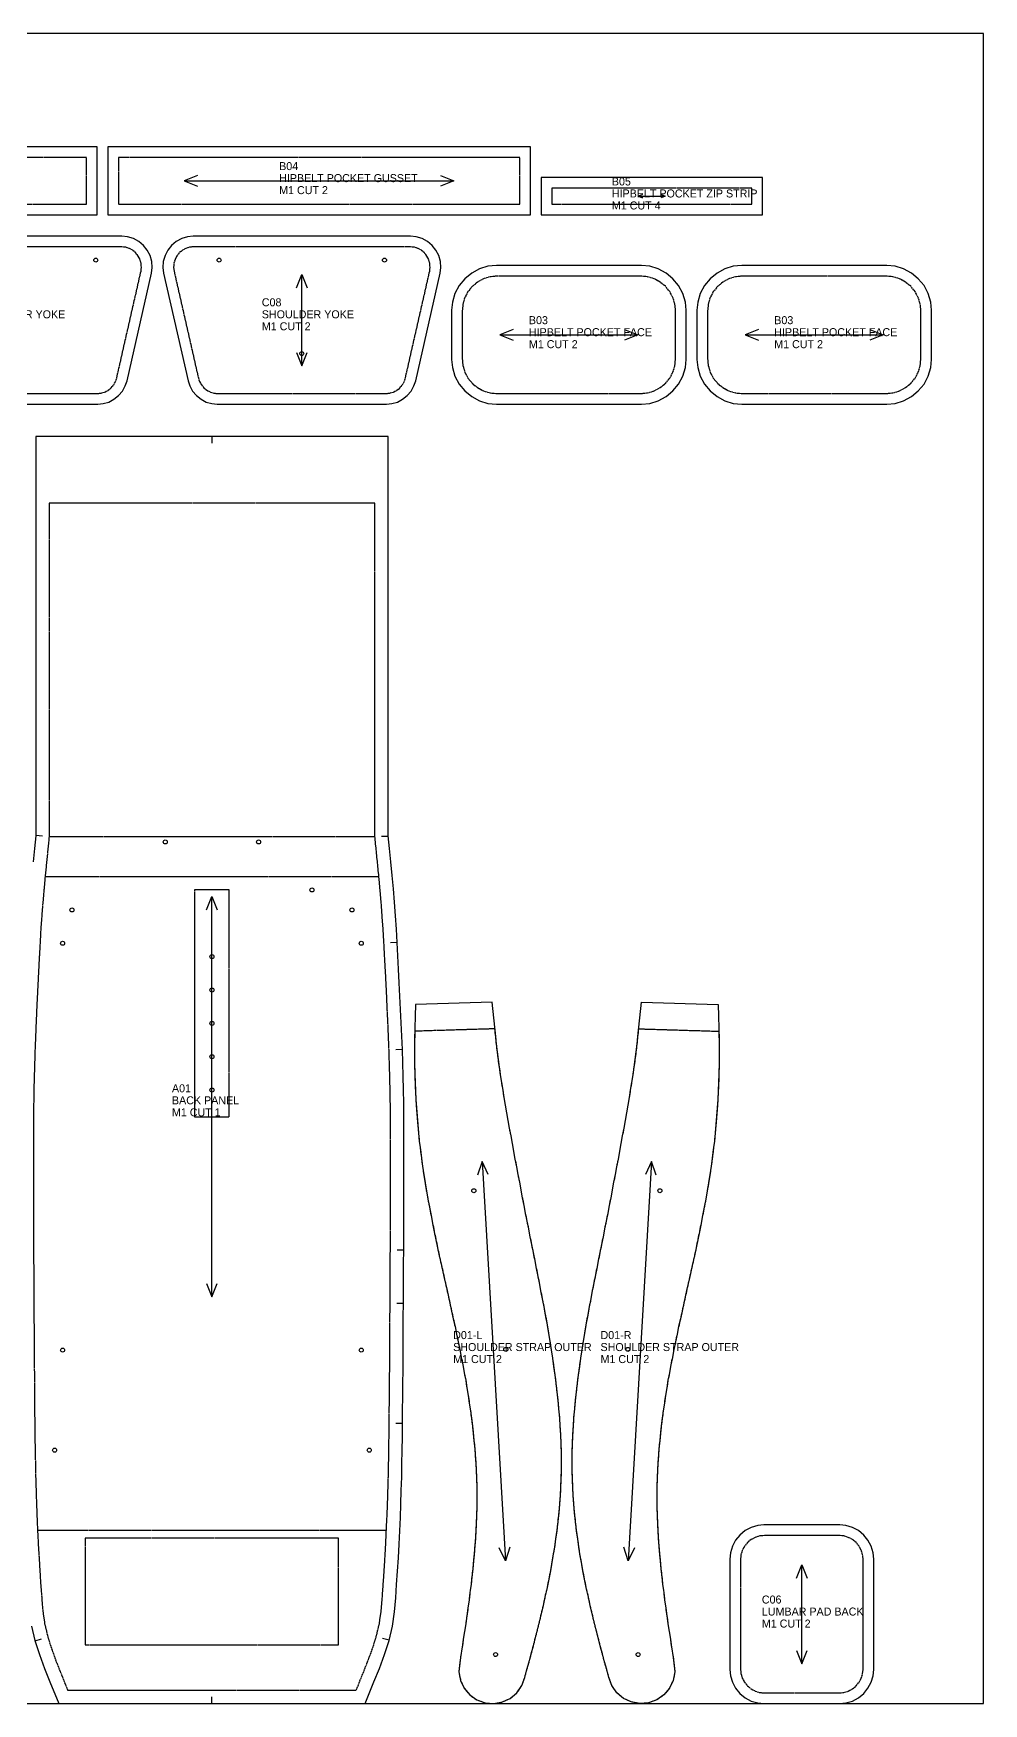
# Model space of a CAD drawing. Header units: millimetres. Extents: x 0 to 1450, y 0 to 1252.
# Drawn here: x 737 to 1450, y 0 to 1252 of the extents above; entities that cross this region are included whole.
import ezdxf

# ---------------------------------------------------------------- set-up
doc = ezdxf.new("R2010")
doc.units = ezdxf.units.MM
doc.linetypes.add('DASHED', pattern=[1.524, 1.27, -0.254])
for name, color, linetype in [('CUT', 7, 'CONTINUOUS'), ('DRILL', 6, 'CONTINUOUS'), ('GRAIN', 5, 'CONTINUOUS'), ('MARK', 4, 'DASHED'), ('NOTCH', 3, 'CONTINUOUS'), ('SEW', 1, 'DASHED'), ('TEXT', 2, 'CONTINUOUS')]:
    doc.layers.add(name, color=color, linetype=linetype)

msp = doc.modelspace()

# ---------------------------------------------------------------- linework, layer by layer
at = {"layer": 'CUT'}
for points in [[(785.1, 1116.2), (785.1, 1167.2), (468, 1167.2), (468, 1116.2)], [(1110.2, 1116.2), (1110.2, 1167.2), (793.1, 1167.2), (793.1, 1116.2)], [(1284.2, 1116.2), (1284.2, 1144.2), (1118.2, 1144.2), (1118.2, 1116.2)], [(875.3, 974.2), (1002.1, 974.2), (1006.2, 974.6), (1010.4, 975.8), (1014.3, 977.9), (1017.8, 980.7), (1020.7, 984), (1022.8, 987.9), (1024.1, 991.7), (1042.4, 1072.5), (1043, 1076.6), (1042.6, 1081.2), (1041.4, 1085.6), (1039.3, 1089.7), (1036.4, 1093.3), (1032.9, 1096.2), (1028.9, 1098.4), (1024.5, 1099.8), (1020.3, 1100.2), (857.1, 1100.2), (853, 1099.8), (848.6, 1098.4), (844.5, 1096.2), (841, 1093.3), (838.2, 1089.7), (836.1, 1085.6), (834.8, 1081.2), (834.5, 1076.6), (835, 1072.5), (853.4, 991.7), (854.6, 987.9), (856.8, 984), (859.7, 980.7), (863.1, 977.9), (867, 975.8), (871.3, 974.6)], [(1193.4, 974.2), (1199.6, 974.8), (1206, 976.7), (1211.9, 979.9), (1217, 984.1), (1221.3, 989.3), (1224.4, 995.2), (1226.4, 1001.6), (1227, 1007.8), (1227, 1044.6), (1226.4, 1050.8), (1224.4, 1057.2), (1221.3, 1063.1), (1217, 1068.3), (1211.9, 1072.5), (1206, 1075.6), (1199.6, 1077.6), (1193.4, 1078.2), (1084.6, 1078.2), (1078.3, 1077.6), (1071.9, 1075.6), (1066.1, 1072.5), (1060.9, 1068.3), (1056.7, 1063.1), (1053.5, 1057.2), (1051.6, 1050.8), (1051, 1044.6), (1051, 1007.8), (1051.6, 1001.6), (1053.5, 995.2), (1056.7, 989.3), (1060.9, 984.1), (1066.1, 979.9), (1071.9, 976.7), (1078.3, 974.8), (1084.6, 974.2)], [(1377.4, 974.2), (1383.6, 974.8), (1390, 976.7), (1395.9, 979.9), (1401, 984.1), (1405.3, 989.3), (1408.4, 995.2), (1410.4, 1001.6), (1411, 1007.8), (1411, 1044.6), (1410.4, 1050.8), (1408.4, 1057.2), (1405.3, 1063.1), (1401, 1068.3), (1395.9, 1072.5), (1390, 1075.6), (1383.6, 1077.6), (1377.4, 1078.2), (1268.6, 1078.2), (1262.3, 1077.6), (1255.9, 1075.6), (1250.1, 1072.5), (1244.9, 1068.3), (1240.7, 1063.1), (1237.5, 1057.2), (1235.6, 1050.8), (1235, 1044.6), (1235, 1007.8), (1235.6, 1001.6), (1237.5, 995.2), (1240.7, 989.3), (1244.9, 984.1), (1250.1, 979.9), (1255.9, 976.7), (1262.3, 974.8), (1268.6, 974.2)], [(1024, 524.1), (1023.3, 497.7), (1023.3, 491.3), (1023.2, 484.9), (1023.3, 478.5), (1023.4, 472.1), (1023.6, 465.7), (1023.9, 459.4), (1024.2, 453), (1024.6, 446.7), (1025.1, 440.4), (1025.6, 434.1), (1026.2, 427.8), (1026.8, 421.5), (1027.6, 415.3), (1028.4, 409), (1029.2, 402.8), (1030.1, 396.6), (1031.1, 390.5), (1032.1, 384.3), (1033.3, 378.2), (1034.4, 372.1), (1035.6, 366), (1036.8, 359.9), (1038, 353.8), (1039.3, 347.8), (1040.5, 341.8), (1041.8, 335.7), (1043.1, 329.8), (1044.5, 323.8), (1045.8, 317.9), (1047.1, 312), (1048.4, 306.1), (1049.7, 300.2), (1051, 294.3), (1052.3, 288.5), (1053.6, 282.7), (1054.8, 276.9), (1056, 271.1), (1057.2, 265.4), (1058.3, 259.6), (1059.5, 253.9), (1060.5, 248.1), (1061.6, 242.4), (1062.5, 236.7), (1063.5, 231), (1064.3, 225.3), (1065.2, 219.6), (1065.9, 213.9), (1066.6, 208.2), (1067.3, 202.6), (1067.8, 197), (1068.4, 191.3), (1068.8, 185.7), (1069.2, 180.1), (1069.5, 174.6), (1069.7, 169), (1069.9, 163.4), (1070, 157.9), (1070, 152.3), (1069.9, 146.7), (1069.7, 141), (1069.5, 135.4), (1069.2, 129.7), (1068.9, 123.9), (1068.4, 118.2), (1068, 112.5), (1067.4, 106.7), (1066.9, 100.9), (1066.2, 95.1), (1065.6, 89.2), (1064.8, 83.4), (1064.1, 77.5), (1063.3, 71.7), (1062.5, 65.8), (1061.6, 59.9), (1060.7, 54), (1059.8, 48.1), (1058.9, 42.2), (1058, 36.2), (1057.1, 30.3), (1056.5, 23.8), (1057.7, 17.4), (1060.5, 11.5), (1064.7, 6.5), (1070, 2.8), (1076.2, 0.5), (1082.7, 0), (1089.1, 1.2), (1095, 3.9), (1100, 8.1), (1103.7, 13.5), (1105.9, 19.6), (1107.5, 25.5), (1109.2, 31.4), (1110.8, 37.3), (1112.4, 43.3), (1113.9, 49.3), (1115.5, 55.3), (1117, 61.3), (1118.4, 67.4), (1119.9, 73.5), (1121.2, 79.7), (1122.6, 85.9), (1123.9, 92.1), (1125.1, 98.3), (1126.3, 104.6), (1127.3, 110.9), (1128.4, 117.2), (1129.3, 123.6), (1130.2, 130), (1130.9, 136.4), (1131.6, 142.9), (1132.2, 149.4), (1132.7, 155.9), (1133, 162.4), (1133.3, 169), (1133.4, 175.6), (1133.4, 182.1), (1133.4, 188.7), (1133.2, 195.2), (1132.9, 201.7), (1132.5, 208.1), (1132.1, 214.6), (1131.5, 221), (1130.9, 227.4), (1130.2, 233.8), (1129.5, 240.2), (1128.7, 246.5), (1127.8, 252.8), (1126.9, 259.1), (1126, 265.3), (1125, 271.6), (1123.9, 277.8), (1122.9, 283.9), (1121.8, 290), (1120.7, 296.1), (1119.5, 302.2), (1118.3, 308.3), (1117.2, 314.3), (1116, 320.3), (1114.8, 326.3), (1113.6, 332.2), (1112.4, 338.2), (1111.2, 344.1), (1110, 350), (1108.9, 355.9), (1107.7, 361.7), (1106.5, 367.6), (1105.4, 373.4), (1104.3, 379.3), (1103.2, 385.1), (1102.1, 390.9), (1101, 396.7), (1099.9, 402.5), (1098.8, 408.3), (1097.7, 414.1), (1096.7, 419.9), (1095.6, 425.6), (1094.5, 431.4), (1093.5, 437.1), (1092.5, 442.8), (1091.5, 448.6), (1090.5, 454.3), (1089.6, 460), (1088.6, 465.7), (1087.8, 471.5), (1086.9, 477.2), (1086.1, 482.9), (1085.4, 488.6), (1084.7, 494.4), (1084.1, 500.1), (1081.5, 525.8)], [(1250.9, 524.1), (1251.6, 497.7), (1251.6, 491.3), (1251.7, 484.9), (1251.6, 478.5), (1251.5, 472.1), (1251.3, 465.7), (1251, 459.4), (1250.7, 453), (1250.3, 446.7), (1249.8, 440.4), (1249.3, 434.1), (1248.7, 427.8), (1248.1, 421.5), (1247.3, 415.3), (1246.5, 409), (1245.7, 402.8), (1244.8, 396.6), (1243.8, 390.5), (1242.7, 384.3), (1241.6, 378.2), (1240.5, 372.1), (1239.3, 366), (1238.1, 359.9), (1236.9, 353.8), (1235.6, 347.8), (1234.4, 341.8), (1233.1, 335.7), (1231.8, 329.8), (1230.4, 323.8), (1229.1, 317.9), (1227.8, 312), (1226.5, 306.1), (1225.2, 300.2), (1223.9, 294.3), (1222.6, 288.5), (1221.3, 282.7), (1220.1, 276.9), (1218.9, 271.1), (1217.7, 265.4), (1216.6, 259.6), (1215.4, 253.9), (1214.4, 248.1), (1213.3, 242.4), (1212.4, 236.7), (1211.4, 231), (1210.6, 225.3), (1209.7, 219.6), (1209, 213.9), (1208.3, 208.2), (1207.6, 202.6), (1207.1, 197), (1206.5, 191.3), (1206.1, 185.7), (1205.7, 180.1), (1205.4, 174.6), (1205.2, 169), (1205, 163.4), (1204.9, 157.9), (1204.9, 152.3), (1205, 146.7), (1205.2, 141), (1205.4, 135.4), (1205.7, 129.7), (1206, 123.9), (1206.4, 118.2), (1206.9, 112.5), (1207.5, 106.7), (1208, 100.9), (1208.7, 95.1), (1209.3, 89.2), (1210.1, 83.4), (1210.8, 77.5), (1211.6, 71.7), (1212.4, 65.8), (1213.3, 59.9), (1214.2, 54), (1215.1, 48.1), (1216, 42.2), (1216.9, 36.2), (1217.8, 30.3), (1218.4, 23.8), (1217.2, 17.4), (1214.4, 11.5), (1210.2, 6.5), (1204.9, 2.8), (1198.7, 0.5), (1192.2, 0), (1185.8, 1.2), (1179.9, 3.9), (1174.9, 8.1), (1171.2, 13.5), (1169, 19.6), (1167.4, 25.5), (1165.7, 31.4), (1164.1, 37.3), (1162.5, 43.3), (1161, 49.3), (1159.4, 55.3), (1157.9, 61.3), (1156.5, 67.4), (1155, 73.5), (1153.7, 79.7), (1152.3, 85.9), (1151, 92.1), (1149.8, 98.3), (1148.6, 104.6), (1147.5, 110.9), (1146.5, 117.2), (1145.6, 123.6), (1144.7, 130), (1144, 136.4), (1143.3, 142.9), (1142.7, 149.4), (1142.2, 155.9), (1141.9, 162.4), (1141.6, 169), (1141.5, 175.6), (1141.4, 182.1), (1141.5, 188.7), (1141.7, 195.2), (1142, 201.7), (1142.4, 208.1), (1142.8, 214.6), (1143.4, 221), (1144, 227.4), (1144.7, 233.8), (1145.4, 240.2), (1146.2, 246.5), (1147.1, 252.8), (1148, 259.1), (1148.9, 265.3), (1149.9, 271.6), (1151, 277.8), (1152, 283.9), (1153.1, 290), (1154.2, 296.1), (1155.4, 302.2), (1156.5, 308.3), (1157.7, 314.3), (1158.9, 320.3), (1160.1, 326.3), (1161.3, 332.2), (1162.5, 338.2), (1163.7, 344.1), (1164.9, 350), (1166, 355.9), (1167.2, 361.7), (1168.4, 367.6), (1169.5, 373.4), (1170.6, 379.3), (1171.7, 385.1), (1172.8, 390.9), (1173.9, 396.7), (1175, 402.5), (1176.1, 408.3), (1177.2, 414.1), (1178.2, 419.9), (1179.3, 425.6), (1180.4, 431.4), (1181.4, 437.1), (1182.4, 442.8), (1183.4, 448.6), (1184.4, 454.3), (1185.3, 460), (1186.3, 465.7), (1187.1, 471.5), (1188, 477.2), (1188.8, 482.9), (1189.5, 488.6), (1190.2, 494.4), (1190.8, 500.1), (1193.4, 525.8)], [(1342.1, 0), (1346.7, 0.5), (1351.6, 1.9), (1356.1, 4.3), (1360.1, 7.6), (1363.3, 11.5), (1365.7, 16), (1367.2, 20.9), (1367.7, 25.6), (1367.7, 108.4), (1367.2, 113.1), (1365.7, 118), (1363.3, 122.5), (1360.1, 126.4), (1356.1, 129.7), (1351.6, 132.1), (1346.7, 133.5), (1342.1, 134), (1285.3, 134), (1280.6, 133.5), (1275.7, 132.1), (1271.2, 129.7), (1267.2, 126.4), (1264, 122.5), (1261.6, 118), (1260.1, 113.1), (1259.7, 108.4), (1259.7, 25.6), (1260.1, 20.9), (1261.6, 16), (1264, 11.5), (1267.2, 7.6), (1271.2, 4.3), (1275.7, 1.9), (1280.6, 0.5), (1285.3, 0)]]:
    msp.add_lwpolyline(points, close=True, dxfattribs=at)
for points in [[(658.8, 974.2), (785.7, 974.2), (789.7, 974.6), (793.9, 975.8), (797.8, 977.9), (801.3, 980.7), (804.2, 984), (806.3, 987.9), (807.6, 991.7), (826, 1072.5), (826.5, 1076.6), (826.1, 1081.2), (824.9, 1085.6), (822.8, 1089.7), (819.9, 1093.3), (816.4, 1096.2), (812.4, 1098.4), (808, 1099.8), (803.8, 1100.2), (640.6, 1100.2)], [(735.9, 58.1), (738.6, 47.3), (742, 36.7), (745.8, 26.4), (749.8, 16.3), (756.4, 0), (986.3, 0), (992.8, 16.3), (996.9, 26.4), (1000.7, 36.7), (1004.1, 47.3), (1006.7, 58.1), (1008.3, 68.9), (1009.1, 79.2), (1009.8, 89.3), (1010.5, 99.4), (1011.1, 109.4), (1011.6, 119.5), (1012.1, 129.5), (1012.6, 139.6), (1012.9, 149.6), (1013.3, 159.7), (1013.6, 169.7), (1013.8, 179.8), (1014, 189.8), (1014.1, 199.9), (1014.2, 209.9), (1014.3, 219.9), (1014.4, 229.9), (1014.5, 239.9), (1014.6, 249.9), (1014.6, 259.9), (1014.7, 269.9), (1014.8, 279.9), (1014.8, 289.9), (1014.9, 299.9), (1014.9, 310), (1015, 320), (1015, 330), (1015.1, 340), (1015.1, 350), (1015.1, 360), (1015.2, 370), (1015.2, 380), (1015.2, 390), (1015.2, 400), (1015.2, 410), (1015.2, 420), (1015.2, 430), (1015.2, 440.1), (1015.1, 450.1), (1014.9, 460.2), (1014.7, 470.3), (1014.4, 480.3), (1014.1, 490.4), (1013.7, 500.4), (1013.3, 510.4), (1012.8, 520.5), (1012.3, 530.5), (1011.8, 540.5), (1011.3, 550.5), (1010.8, 560.5), (1010.3, 570.5), (1009.7, 580.6), (1009, 590.7), (1008.2, 600.8), (1007.4, 610.9), (1006.4, 620.9), (1005.5, 631), (1004.4, 641), (1003.5, 650.5), (1003.5, 660), (1003.5, 670), (1003.5, 680), (1003.5, 690), (1003.5, 700), (1003.5, 710), (1003.5, 720), (1003.5, 730), (1003.5, 740), (1003.5, 750), (1003.5, 760), (1003.5, 770), (1003.5, 780), (1003.5, 790), (1003.5, 800), (1003.5, 810), (1003.5, 820), (1003.5, 830), (1003.5, 840), (1003.5, 850), (1003.5, 860), (1003.5, 870), (1003.5, 880), (1003.5, 890), (1003.5, 950), (739.2, 950), (739.2, 890), (739.2, 880), (739.2, 870), (739.2, 860), (739.2, 850), (739.2, 840), (739.2, 830), (739.2, 820), (739.2, 810), (739.2, 800), (739.2, 790), (739.2, 780), (739.2, 770), (739.2, 760), (739.2, 750), (739.2, 740), (739.2, 730), (739.2, 720), (739.2, 710), (739.2, 700), (739.2, 690), (739.2, 680), (739.2, 670), (739.2, 660), (739.2, 650.5), (738.2, 641), (737.2, 631)]]:
    msp.add_lwpolyline(points, dxfattribs=at)
at = {"layer": 'DRILL'}
for centre in [(784.2, 1082.2), (876.7, 1082.2), (1000.7, 1082.2), (938.7, 1012.2), (836.3, 646), (906.3, 646), (946.3, 610), (766.3, 595), (976.3, 595), (759.3, 570), (983.3, 570), (871.3, 560), (871.3, 535), (871.3, 510), (871.3, 485), (871.3, 460), (1067.7, 384.5), (1207.2, 384.5), (759.3, 265), (983.3, 265), (1091.7, 265.6), (1183.2, 265.6), (753.3, 190), (989.3, 190), (1084, 36.8), (1190.9, 36.8)]:
    msp.add_circle(centre, 1.5, dxfattribs=at)
at = {"layer": 'GRAIN'}
for p, q in [((850.5, 1141.7), (1052.8, 1141.7)), ((1191.2, 1130.2), (1211.2, 1130.2)), ((938.7, 1002.9), (938.7, 1071.5)), ((1087.2, 1026.2), (1190.8, 1026.2)), ((1271.2, 1026.2), (1374.8, 1026.2)), ((871.3, 305), (871.3, 605)), ((1073.9, 406.5), (1091.4, 107)), ((1201, 406.5), (1183.5, 107)), ((1313.7, 29.9), (1313.7, 104.1))]:
    msp.add_line(p, q, dxfattribs=at)
for points in [[(860.5, 1145.7), (850.5, 1141.7), (860.5, 1137.7)], [(1042.8, 1145.7), (1052.8, 1141.7), (1042.8, 1137.7)], [(1194.2, 1131.4), (1191.2, 1130.2), (1194.2, 1129)], [(1208.2, 1131.4), (1211.2, 1130.2), (1208.2, 1129)], [(934.7, 1061.5), (938.7, 1071.5), (942.7, 1061.5)], [(1097.2, 1030.2), (1087.2, 1026.2), (1097.2, 1022.2)], [(1180.8, 1030.2), (1190.8, 1026.2), (1180.8, 1022.2)], [(1281.2, 1030.2), (1271.2, 1026.2), (1281.2, 1022.2)], [(1364.8, 1030.2), (1374.8, 1026.2), (1364.8, 1022.2)], [(934.7, 1012.9), (938.7, 1002.9), (942.7, 1012.9)], [(867.3, 595), (871.3, 605), (875.3, 595)], [(1078.5, 396.8), (1073.9, 406.5), (1070.5, 396.3)], [(1204.4, 396.3), (1201, 406.5), (1196.4, 396.8)], [(867.3, 315), (871.3, 305), (875.3, 315)], [(1094.8, 117.2), (1091.4, 107), (1086.8, 116.8)], [(1188.1, 116.8), (1183.5, 107), (1180.1, 117.2)], [(1309.7, 94.1), (1313.7, 104.1), (1317.7, 94.1)], [(1309.7, 39.9), (1313.7, 29.9), (1317.7, 39.9)]]:
    msp.add_lwpolyline(points, dxfattribs=at)
at = {"layer": 'MARK'}
for points in [[(749.2, 650), (993.5, 650)], [(746.2, 620), (996.5, 620)], [(858.3, 440), (884.3, 440), (884.3, 610), (858.3, 610), (858.3, 440)], [(740.5, 130), (1002.1, 130)], [(776.3, 44), (966.3, 44), (966.3, 124), (776.3, 124), (776.3, 44)]]:
    msp.add_lwpolyline(points, dxfattribs=at)
at = {"layer": 'NOTCH'}
for p, q in [((871.3, 950), (871.3, 945)), ((739.3, 651), (744.2, 650.5)), ((1003.5, 650), (998.5, 650)), ((1010.3, 570.6), (1005.3, 570.3)), ((1014.1, 490.4), (1009.1, 490.2)), ((1015.1, 340), (1010.1, 340)), ((1014.9, 299.9), (1009.9, 300)), ((1014.2, 209.9), (1009.2, 210)), ((738.7, 47), (743.4, 48.5)), ((1004.2, 47.6), (999.3, 48.8)), ((871.3, 0), (871.3, 5))]:
    msp.add_line(p, q, dxfattribs=at)
at = {"layer": 'SEW'}
for points in [[(777.1, 1124.2), (777.1, 1159.2), (476, 1159.2), (476, 1124.2)], [(1102.2, 1124.2), (1102.2, 1159.2), (801.1, 1159.2), (801.1, 1124.2)], [(1276.2, 1124.2), (1276.2, 1136.2), (1126.2, 1136.2), (1126.2, 1124.2)], [(875.7, 982.2), (1001.8, 982.2), (1004.6, 982.5), (1007.4, 983.3), (1009.9, 984.6), (1012.2, 986.4), (1014.1, 988.6), (1015.5, 991.1), (1016.4, 993.9), (1034.6, 1073.9), (1034.9, 1076.8), (1034.7, 1079.8), (1033.9, 1082.7), (1032.5, 1085.3), (1030.7, 1087.7), (1028.4, 1089.6), (1025.8, 1091), (1022.9, 1091.9), (1019.9, 1092.2), (857.5, 1092.2), (854.5, 1091.9), (851.7, 1091), (849.1, 1089.6), (846.8, 1087.7), (844.9, 1085.3), (843.6, 1082.7), (842.7, 1079.8), (842.5, 1076.8), (842.9, 1073.9), (861.1, 993.9), (862, 991.1), (863.4, 988.6), (865.3, 986.4), (867.5, 984.6), (870.1, 983.3), (872.8, 982.5)], [(1193, 982.2), (1198, 982.7), (1202.9, 984.2), (1207.4, 986.6), (1211.4, 989.8), (1214.6, 993.7), (1217, 998.2), (1218.5, 1003.1), (1219, 1008.2), (1219, 1044.2), (1218.5, 1049.3), (1217, 1054.1), (1214.6, 1058.6), (1211.4, 1062.6), (1207.4, 1065.8), (1202.9, 1068.2), (1198, 1069.7), (1193, 1070.2), (1085, 1070.2), (1079.9, 1069.7), (1075, 1068.2), (1070.5, 1065.8), (1066.6, 1062.6), (1063.3, 1058.6), (1060.9, 1054.1), (1059.5, 1049.3), (1059, 1044.2), (1059, 1008.2), (1059.5, 1003.1), (1060.9, 998.2), (1063.3, 993.7), (1066.6, 989.8), (1070.5, 986.6), (1075, 984.2), (1079.9, 982.7), (1085, 982.2)], [(1377, 982.2), (1382, 982.7), (1386.9, 984.2), (1391.4, 986.6), (1395.4, 989.8), (1398.6, 993.7), (1401, 998.2), (1402.5, 1003.1), (1403, 1008.2), (1403, 1044.2), (1402.5, 1049.3), (1401, 1054.1), (1398.6, 1058.6), (1395.4, 1062.6), (1391.4, 1065.8), (1386.9, 1068.2), (1382, 1069.7), (1377, 1070.2), (1269, 1070.2), (1263.9, 1069.7), (1259, 1068.2), (1254.5, 1065.8), (1250.6, 1062.6), (1247.3, 1058.6), (1244.9, 1054.1), (1243.5, 1049.3), (1243, 1044.2), (1243, 1008.2), (1243.5, 1003.1), (1244.9, 998.2), (1247.3, 993.7), (1250.6, 989.8), (1254.5, 986.6), (1259, 984.2), (1263.9, 982.7), (1269, 982.2)], [(763.1, 10), (979.5, 10), (983.5, 20), (987.5, 30), (991.3, 40), (994.5, 50), (996.9, 60), (998.3, 70), (999.1, 80), (999.8, 90), (1000.5, 100), (1001.1, 110), (1001.7, 120), (1002.1, 130), (1002.6, 140), (1003, 150), (1003.3, 160), (1003.6, 170), (1003.8, 180), (1004, 190), (1004.1, 200), (1004.2, 210), (1004.3, 220), (1004.4, 230), (1004.5, 240), (1004.6, 250), (1004.6, 260), (1004.7, 270), (1004.8, 280), (1004.8, 290), (1004.9, 300), (1004.9, 310), (1005, 320), (1005, 330), (1005.1, 340), (1005.1, 350), (1005.1, 360), (1005.2, 370), (1005.2, 380), (1005.2, 390), (1005.2, 400), (1005.2, 410), (1005.2, 420), (1005.2, 430), (1005.2, 440), (1005.1, 450), (1004.9, 460), (1004.7, 470), (1004.4, 480), (1004.1, 490), (1003.7, 500), (1003.3, 510), (1002.8, 520), (1002.4, 530), (1001.9, 540), (1001.4, 550), (1000.8, 560), (1000.3, 570), (999.7, 580), (999, 590), (998.3, 600), (997.4, 610), (996.5, 620), (995.5, 630), (994.5, 640), (993.5, 650), (993.5, 660), (993.5, 670), (993.5, 680), (993.5, 690), (993.5, 700), (993.5, 710), (993.5, 720), (993.5, 730), (993.5, 740), (993.5, 750), (993.5, 760), (993.5, 770), (993.5, 780), (993.5, 790), (993.5, 800), (993.5, 810), (993.5, 820), (993.5, 830), (993.5, 840), (993.5, 850), (993.5, 860), (993.5, 870), (993.5, 880), (993.5, 890), (993.5, 900), (749.2, 900), (749.2, 890), (749.2, 880), (749.2, 870), (749.2, 860), (749.2, 850), (749.2, 840), (749.2, 830), (749.2, 820), (749.2, 810), (749.2, 800), (749.2, 790), (749.2, 780), (749.2, 770), (749.2, 760), (749.2, 750), (749.2, 740), (749.2, 730), (749.2, 720), (749.2, 710), (749.2, 700), (749.2, 690), (749.2, 680), (749.2, 670), (749.2, 660), (749.2, 650), (748.2, 640), (747.2, 630), (746.2, 620), (745.3, 610), (744.4, 600), (743.6, 590), (742.9, 580), (742.4, 570), (741.8, 560), (741.3, 550), (740.8, 540), (740.3, 530), (739.8, 520), (739.4, 510), (739, 500), (738.6, 490), (738.3, 480), (738, 470), (737.7, 460), (737.6, 450), (737.5, 440), (737.4, 430), (737.4, 420), (737.4, 410), (737.4, 400), (737.5, 390), (737.5, 380), (737.5, 370), (737.5, 360), (737.6, 350), (737.6, 340), (737.6, 330), (737.7, 320), (737.7, 310), (737.8, 300), (737.8, 290), (737.9, 280), (738, 270), (738, 260), (738.1, 250), (738.2, 240), (738.3, 230), (738.3, 220), (738.4, 210), (738.5, 200), (738.7, 190), (738.9, 180), (739.1, 170), (739.4, 160), (739.7, 150), (740.1, 140), (740.5, 130), (741, 120), (741.6, 110), (742.2, 100), (742.8, 90), (743.6, 80), (744.4, 70), (745.8, 60), (748.2, 50), (751.4, 40), (755.1, 30), (759.1, 20)], [(1023.5, 504.1), (1023.3, 497.7), (1023.3, 491.3), (1023.2, 484.9), (1023.3, 478.5), (1023.4, 472.1), (1023.6, 465.7), (1023.9, 459.4), (1024.2, 453), (1024.6, 446.7), (1025.1, 440.4), (1025.6, 434.1), (1026.2, 427.8), (1026.8, 421.5), (1027.6, 415.3), (1028.4, 409), (1029.2, 402.8), (1030.1, 396.6), (1031.1, 390.5), (1032.1, 384.3), (1033.3, 378.2), (1034.4, 372.1), (1035.6, 366), (1036.8, 359.9), (1038, 353.8), (1039.3, 347.8), (1040.5, 341.8), (1041.8, 335.7), (1043.1, 329.8), (1044.5, 323.8), (1045.8, 317.9), (1047.1, 312), (1048.4, 306.1), (1049.7, 300.2), (1051, 294.3), (1052.3, 288.5), (1053.6, 282.7), (1054.8, 276.9), (1056, 271.1), (1057.2, 265.4), (1058.3, 259.6), (1059.5, 253.9), (1060.5, 248.1), (1061.6, 242.4), (1062.5, 236.7), (1063.5, 231), (1064.3, 225.3), (1065.2, 219.6), (1065.9, 213.9), (1066.6, 208.2), (1067.3, 202.6), (1067.8, 197), (1068.4, 191.3), (1068.8, 185.7), (1069.2, 180.1), (1069.5, 174.6), (1069.7, 169), (1069.9, 163.4), (1070, 157.9), (1070, 152.3), (1069.9, 146.7), (1069.7, 141), (1069.5, 135.4), (1069.2, 129.7), (1068.9, 123.9), (1068.4, 118.2), (1068, 112.5), (1067.4, 106.7), (1066.9, 100.9), (1066.2, 95.1), (1065.6, 89.2), (1064.8, 83.4), (1064.1, 77.5), (1063.3, 71.7), (1062.5, 65.8), (1061.6, 59.9), (1060.7, 54), (1059.8, 48.1), (1058.9, 42.2), (1058, 36.2), (1057.1, 30.3), (1056.5, 23.8), (1057.7, 17.4), (1060.5, 11.5), (1064.7, 6.5), (1070, 2.8), (1076.2, 0.5), (1082.7, 0), (1089.1, 1.2), (1095, 3.9), (1100, 8.1), (1103.7, 13.5), (1105.9, 19.6), (1107.5, 25.5), (1109.2, 31.4), (1110.8, 37.3), (1112.4, 43.3), (1113.9, 49.3), (1115.5, 55.3), (1117, 61.3), (1118.4, 67.4), (1119.9, 73.5), (1121.2, 79.7), (1122.6, 85.9), (1123.9, 92.1), (1125.1, 98.3), (1126.3, 104.6), (1127.3, 110.9), (1128.4, 117.2), (1129.3, 123.6), (1130.2, 130), (1130.9, 136.4), (1131.6, 142.9), (1132.2, 149.4), (1132.7, 155.9), (1133, 162.4), (1133.3, 169), (1133.4, 175.6), (1133.4, 182.1), (1133.4, 188.7), (1133.2, 195.2), (1132.9, 201.7), (1132.5, 208.1), (1132.1, 214.6), (1131.5, 221), (1130.9, 227.4), (1130.2, 233.8), (1129.5, 240.2), (1128.7, 246.5), (1127.8, 252.8), (1126.9, 259.1), (1126, 265.3), (1125, 271.6), (1123.9, 277.8), (1122.9, 283.9), (1121.8, 290), (1120.7, 296.1), (1119.5, 302.2), (1118.3, 308.3), (1117.2, 314.3), (1116, 320.3), (1114.8, 326.3), (1113.6, 332.2), (1112.4, 338.2), (1111.2, 344.1), (1110, 350), (1108.9, 355.9), (1107.7, 361.7), (1106.5, 367.6), (1105.4, 373.4), (1104.3, 379.3), (1103.2, 385.1), (1102.1, 390.9), (1101, 396.7), (1099.9, 402.5), (1098.8, 408.3), (1097.7, 414.1), (1096.7, 419.9), (1095.6, 425.6), (1094.5, 431.4), (1093.5, 437.1), (1092.5, 442.8), (1091.5, 448.6), (1090.5, 454.3), (1089.6, 460), (1088.6, 465.7), (1087.8, 471.5), (1086.9, 477.2), (1086.1, 482.9), (1085.4, 488.6), (1084.7, 494.4), (1084.1, 500.1), (1083.5, 505.9)], [(1251.4, 504.1), (1251.6, 497.7), (1251.6, 491.3), (1251.7, 484.9), (1251.6, 478.5), (1251.5, 472.1), (1251.3, 465.7), (1251, 459.4), (1250.7, 453), (1250.3, 446.7), (1249.8, 440.4), (1249.3, 434.1), (1248.7, 427.8), (1248.1, 421.5), (1247.3, 415.3), (1246.5, 409), (1245.7, 402.8), (1244.8, 396.6), (1243.8, 390.5), (1242.7, 384.3), (1241.6, 378.2), (1240.5, 372.1), (1239.3, 366), (1238.1, 359.9), (1236.9, 353.8), (1235.6, 347.8), (1234.4, 341.8), (1233.1, 335.7), (1231.8, 329.8), (1230.4, 323.8), (1229.1, 317.9), (1227.8, 312), (1226.5, 306.1), (1225.2, 300.2), (1223.9, 294.3), (1222.6, 288.5), (1221.3, 282.7), (1220.1, 276.9), (1218.9, 271.1), (1217.7, 265.4), (1216.6, 259.6), (1215.4, 253.9), (1214.4, 248.1), (1213.3, 242.4), (1212.4, 236.7), (1211.4, 231), (1210.6, 225.3), (1209.7, 219.6), (1209, 213.9), (1208.3, 208.2), (1207.6, 202.6), (1207.1, 197), (1206.5, 191.3), (1206.1, 185.7), (1205.7, 180.1), (1205.4, 174.6), (1205.2, 169), (1205, 163.4), (1204.9, 157.9), (1204.9, 152.3), (1205, 146.7), (1205.2, 141), (1205.4, 135.4), (1205.7, 129.7), (1206, 123.9), (1206.4, 118.2), (1206.9, 112.5), (1207.5, 106.7), (1208, 100.9), (1208.7, 95.1), (1209.3, 89.2), (1210.1, 83.4), (1210.8, 77.5), (1211.6, 71.7), (1212.4, 65.8), (1213.3, 59.9), (1214.2, 54), (1215.1, 48.1), (1216, 42.2), (1216.9, 36.2), (1217.8, 30.3), (1218.4, 23.8), (1217.2, 17.4), (1214.4, 11.5), (1210.2, 6.5), (1204.9, 2.8), (1198.7, 0.5), (1192.2, 0), (1185.8, 1.2), (1179.9, 3.9), (1174.9, 8.1), (1171.2, 13.5), (1169, 19.6), (1167.4, 25.5), (1165.7, 31.4), (1164.1, 37.3), (1162.5, 43.3), (1161, 49.3), (1159.4, 55.3), (1157.9, 61.3), (1156.5, 67.4), (1155, 73.5), (1153.7, 79.7), (1152.3, 85.9), (1151, 92.1), (1149.8, 98.3), (1148.6, 104.6), (1147.5, 110.9), (1146.5, 117.2), (1145.6, 123.6), (1144.7, 130), (1144, 136.4), (1143.3, 142.9), (1142.7, 149.4), (1142.2, 155.9), (1141.9, 162.4), (1141.6, 169), (1141.5, 175.6), (1141.4, 182.1), (1141.5, 188.7), (1141.7, 195.2), (1142, 201.7), (1142.4, 208.1), (1142.8, 214.6), (1143.4, 221), (1144, 227.4), (1144.7, 233.8), (1145.4, 240.2), (1146.2, 246.5), (1147.1, 252.8), (1148, 259.1), (1148.9, 265.3), (1149.9, 271.6), (1151, 277.8), (1152, 283.9), (1153.1, 290), (1154.2, 296.1), (1155.4, 302.2), (1156.5, 308.3), (1157.7, 314.3), (1158.9, 320.3), (1160.1, 326.3), (1161.3, 332.2), (1162.5, 338.2), (1163.7, 344.1), (1164.9, 350), (1166, 355.9), (1167.2, 361.7), (1168.4, 367.6), (1169.5, 373.4), (1170.6, 379.3), (1171.7, 385.1), (1172.8, 390.9), (1173.9, 396.7), (1175, 402.5), (1176.1, 408.3), (1177.2, 414.1), (1178.2, 419.9), (1179.3, 425.6), (1180.4, 431.4), (1181.4, 437.1), (1182.4, 442.8), (1183.4, 448.6), (1184.4, 454.3), (1185.3, 460), (1186.3, 465.7), (1187.1, 471.5), (1188, 477.2), (1188.8, 482.9), (1189.5, 488.6), (1190.2, 494.4), (1190.8, 500.1), (1191.4, 505.9)], [(1341.7, 8), (1345.2, 8.3), (1348.5, 9.4), (1351.7, 11), (1354.4, 13.3), (1356.6, 16), (1358.3, 19.1), (1359.3, 22.5), (1359.7, 26), (1359.7, 108), (1359.3, 111.5), (1358.3, 114.9), (1356.6, 118), (1354.4, 120.7), (1351.7, 123), (1348.5, 124.6), (1345.2, 125.7), (1341.7, 126), (1285.7, 126), (1282.1, 125.7), (1278.8, 124.6), (1275.7, 123), (1272.9, 120.7), (1270.7, 118), (1269, 114.9), (1268, 111.5), (1267.7, 108), (1267.7, 26), (1268, 22.5), (1269, 19.1), (1270.7, 16), (1272.9, 13.3), (1275.7, 11), (1278.8, 9.4), (1282.1, 8.3), (1285.7, 8)]]:
    msp.add_lwpolyline(points, close=True, dxfattribs=at)
msp.add_lwpolyline([(659.2, 982.2), (785.3, 982.2), (788.1, 982.5), (790.9, 983.3), (793.5, 984.6), (795.7, 986.4), (797.6, 988.6), (799, 991.1), (799.9, 993.9), (818.1, 1073.9), (818.4, 1076.8), (818.2, 1079.8), (817.4, 1082.7), (816, 1085.3), (814.2, 1087.7), (811.9, 1089.6), (809.3, 1091), (806.4, 1091.9), (803.4, 1092.2), (641, 1092.2)], dxfattribs=at)
at = {"layer": 'TEXT'}
msp.add_lwpolyline([(0, 0), (1450, 0), (1450, 1252.2), (0, 1252.2)], close=True, dxfattribs=at)

# ---------------------------------------------------------------- texts
for s, p in [('B04', (921.7, 1149.7)), ('HIPBELT POCKET GUSSET', (921.7, 1140.7)), ('B05', (1171.2, 1138.2)), ('M1 CUT 2', (921.7, 1131.7)), ('HIPBELT POCKET ZIP STRIP', (1171.2, 1129.2)), ('M1 CUT 4', (1171.2, 1120.2)), ('C08', (908.7, 1047.6)), ('SHOULDER YOKE', (692.2, 1038.6)), ('SHOULDER YOKE', (908.7, 1038.6)), ('B03', (1109, 1034.2)), ('B03', (1293, 1034.2)), ('M1 CUT 2', (908.7, 1029.6)), ('HIPBELT POCKET FACE', (1109, 1025.2)), ('HIPBELT POCKET FACE', (1293, 1025.2)), ('M1 CUT 2', (1109, 1016.2)), ('M1 CUT 2', (1293, 1016.2)), ('A01', (841.3, 458.3)), ('BACK PANEL', (841.3, 449.3)), ('M1 CUT 1', (841.3, 440.3)), ('D01-L', (1052.2, 273.3)), ('D01-R', (1162.7, 273.3)), ('SHOULDER STRAP OUTER', (1052.2, 264.3)), ('SHOULDER STRAP OUTER', (1162.7, 264.3)), ('M1 CUT 2', (1052.2, 255.3)), ('M1 CUT 2', (1162.7, 255.3)), ('C06', (1283.7, 75)), ('LUMBAR PAD BACK', (1283.7, 66)), ('M1 CUT 2', (1283.7, 57))]:
    msp.add_text(s, height=6, dxfattribs=at).set_placement(p)

doc.saveas('drawing.dxf')
